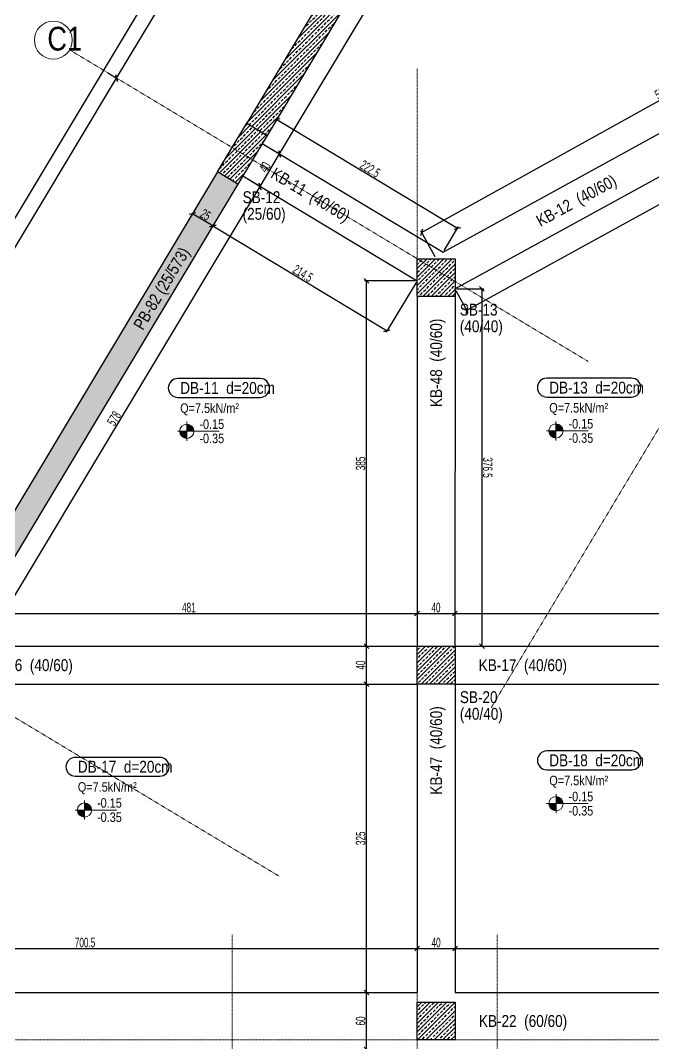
# Model space of a CAD drawing. Header units: millimetres. Extents: x -267 to 94375, y 6431 to 10838.
# Drawn here: x 58283 to 58950, y 7633 to 8711 of the extents above; entities that cross this region are included whole.
import ezdxf

# ---------------------------------------------------------------- set-up
doc = ezdxf.new("R2010")
doc.units = ezdxf.units.MM
doc.header["$LTSCALE"] = 0.0001
doc.linetypes.add('DASHED', pattern=[19.05, 12.7, -6.35])
for name, color, linetype, lineweight in [('AKS BALONU (BEYKENT)', 7, 'Continuous', 20), ('AKS CIZGISI (BEYKENT)', 252, 'DASHED', 20), ('AKS NO (BEYKENT)', 3, 'Continuous', 20), ('AKS OLCU (BEYKENT)', 200, 'Continuous', 20), ('DOSEME ISMI (BEYKENT)', 9, 'Continuous', 20), ('DOSEME PAFTA (BEYKENT)', 3, 'Continuous', 20), ('KIRIS (BEYKENT)', 2, 'Continuous', 30), ('KIRIS ISMI (BEYKENT)', 40, 'Continuous', 20), ('KOLON (BEYKENT)', 3, 'Continuous', 30), ('KOLON ISMI (BEYKENT)', 91, 'Continuous', 20), ('KOT CIZGI (BEYKENT)', 120, 'Continuous', 20), ('KOT YAZI (BEYKENT)', 7, 'Continuous', 20), ('OLCU (BEYKENT)', 14, 'Continuous', 20), ('PERDE (BEYKENT)', 6, 'Continuous', 30), ('PERDE ISMI (BEYKENT)', 240, 'Continuous', 20), ('TARAMA (BEYKENT)', 252, 'Continuous', 25), ('YAZI (BEYKENT)', 140, 'Continuous', 20)]:
    doc.layers.add(name, color=color, linetype=linetype, lineweight=lineweight)
doc.styles.add('DSMOLC-50', font='bahnschrift light condensed', dxfattribs={"width": 0.75, "height": 10})
doc.styles.add('KOT (BEYKENT)', font='')
doc.styles.add('YAZI (BEYKENT)', font='')
doc.styles.get('KOT (BEYKENT)').set_extended_font_data('Bahnschrift Light Condensed')
doc.styles.get('YAZI (BEYKENT)').set_extended_font_data('Bahnschrift Light Condensed')
doc.dimstyles.new('DSMOLC-50', dxfattribs={"dimtxt": 10, "dimasz": 5, "dimexe": 2, "dimexo": 2, "dimgap": 1, "dimtad": 1, "dimdec": 1, "dimrnd": 0.5, "dimzin": 12, "dimdsep": 46, "dimtxsty": 'DSMOLC-50', "dimblk": 'OBLIQUE', "dimblk1": 'OBLIQUE', "dimblk2": 'OBLIQUE', "dimcen": 0, "dimclrt": 7, "dimadec": 0, "dimazin": 0, "dimtfac": 1, "dimtdec": 4, "dimtix": 1, "dimtmove": 2, "dimatfit": 3, "dimfxl": 1, "dimtzin": 0, "dimarcsym": 0})
pattern_1 = [(45, (56234.0714, 6088.7264), (-4.419417, 4.419417), []), (45, (56238.491, 6088.7264), (-4.419417, 4.419417), [3.125, -1.5625])]

# ---------------------------------------------------------------- blocks, each defined once
blk = doc.blocks.new('_Oblique')
at = {"color": 0, "linetype": 'ByBlock', "lineweight": -2}
blk.add_line((-0.5, -0.5), (0.5, 0.5), dxfattribs=at)
blk = doc.blocks.new('*D1006')
at = {"layer": 'AKS OLCU (BEYKENT)', "color": 0, "lineweight": -2, "transparency": 16777216}
for p, q in [((58058.4, 8107.8), (58384.1, 8650.4)), ((58375.6, 8655.5), (58385.8, 8649.3)), ((58049.8, 8112.9), (58060.1, 8106.8))]:
    blk.add_line(p, q, dxfattribs=at)
at = {"layer": 'DEFPOINTS', "color": 0, "lineweight": -3, "transparency": 16777216}
for p in [(58373.8, 8656.6), (58384.1, 8650.4), (58048.1, 8114)]:
    blk.add_point(p, dxfattribs=at)
at = {"layer": 'AKS OLCU (BEYKENT)', "color": 0, "lineweight": -2, "transparency": 16777216, "xscale": 5, "yscale": 5, "zscale": 5}
for p, rotation in [((58384.1, 8650.4), 59.02034631151752), ((58058.4, 8107.8), 239.0203463115175)]:
    blk.add_blockref('_Oblique', p, dxfattribs=dict(at, rotation=rotation))
at = {"layer": 'AKS OLCU (BEYKENT)', "color": 7, "transparency": 16777216, "insert": (58216, 8382.2), "char_height": 10, "attachment_point": 5, "rotation": 59.0203, "style": 'DSMOLC-50'}
blk.add_mtext('633', dxfattribs=at)
blk = doc.blocks.new('*D1007')
at = {"layer": 'AKS OLCU (BEYKENT)', "color": 0, "lineweight": -2, "transparency": 16777216}
for p, q in [((58655, 9120.9), (58665.3, 9114.8)), ((58384.1, 8650.4), (58663.6, 9115.8)), ((58375.6, 8655.5), (58385.8, 8649.3))]:
    blk.add_line(p, q, dxfattribs=at)
at = {"layer": 'DEFPOINTS', "color": 0, "lineweight": -3, "transparency": 16777216}
for p in [(58653.3, 9122), (58663.6, 9115.8), (58373.8, 8656.6)]:
    blk.add_point(p, dxfattribs=at)
at = {"layer": 'AKS OLCU (BEYKENT)', "color": 0, "lineweight": -2, "transparency": 16777216, "xscale": 5, "yscale": 5, "zscale": 5}
for p, rotation in [((58663.6, 9115.8), 59.02034631151752), ((58384.1, 8650.4), 239.0203463115175)]:
    blk.add_blockref('_Oblique', p, dxfattribs=dict(at, rotation=rotation))
at = {"layer": 'AKS OLCU (BEYKENT)', "color": 7, "transparency": 16777216, "insert": (58518.6, 8886.2), "char_height": 10, "attachment_point": 5, "rotation": 59.0203, "style": 'DSMOLC-50'}
blk.add_mtext('543', dxfattribs=at)
blk = doc.blocks.new('*D1008')
at = {"layer": 'AKS OLCU (BEYKENT)', "color": 0, "lineweight": -2, "transparency": 16777216}
for p, q in [((57749.8, 7624.9), (58649.8, 9124)), ((58651.6, 9123), (58648.1, 9125.1)), ((57751.5, 7623.9), (57748.1, 7625.9))]:
    blk.add_line(p, q, dxfattribs=at)
at = {"layer": 'DEFPOINTS', "color": 0, "lineweight": -3, "transparency": 16777216}
for p in [(58649.8, 9124), (58653.3, 9122), (57753.2, 7622.8)]:
    blk.add_point(p, dxfattribs=at)
at = {"layer": 'AKS OLCU (BEYKENT)', "color": 0, "lineweight": -2, "transparency": 16777216, "xscale": 5, "yscale": 5, "zscale": 5}
for p, rotation in [((58649.8, 9124), 59.02034631151752), ((57749.8, 7624.9), 239.0203463115175)]:
    blk.add_blockref('_Oblique', p, dxfattribs=dict(at, rotation=rotation))
at = {"layer": 'AKS OLCU (BEYKENT)', "color": 7, "transparency": 16777216, "insert": (58194.6, 8377.6), "char_height": 10, "attachment_point": 5, "rotation": 59.0203, "style": 'DSMOLC-50'}
blk.add_mtext('1748.5', dxfattribs=at)
blk = doc.blocks.new('*D1012')
at = {"layer": 'AKS OLCU (BEYKENT)', "color": 0, "lineweight": -2, "transparency": 16777216}
for p, q in [((58867.8, 9179.7), (58869.8, 9183.2)), ((58868.8, 9181.4), (60592, 8146.8)), ((60591, 8145.1), (60593.1, 8148.5))]:
    blk.add_line(p, q, dxfattribs=at)
at = {"layer": 'DEFPOINTS', "color": 0, "lineweight": -3, "transparency": 16777216}
for p in [(58866.7, 9178), (60590, 8143.4), (60592, 8146.8)]:
    blk.add_point(p, dxfattribs=at)
at = {"layer": 'AKS OLCU (BEYKENT)', "color": 0, "lineweight": -2, "transparency": 16777216, "xscale": 5, "yscale": 5, "zscale": 5}
for p, rotation in [((58868.8, 9181.4), 149.0196979855974), ((60592, 8146.8), 329.0196979855974)]:
    blk.add_blockref('_Oblique', p, dxfattribs=dict(at, rotation=rotation))
at = {"layer": 'AKS OLCU (BEYKENT)', "color": 7, "transparency": 16777216, "insert": (59733.6, 8669.4), "char_height": 10, "attachment_point": 5, "rotation": 329.0197, "style": 'DSMOLC-50'}
blk.add_mtext('2010', dxfattribs=at)
blk = doc.blocks.new('*D1210')
at = {"layer": 'DEFPOINTS', "color": 0, "transparency": 16777216}
for p in [(58701, 7745.3), (58701, 7733.3), (58000.5, 7686.8)]:
    blk.add_point(p, dxfattribs=at)
at = {"layer": 'OLCU (BEYKENT)', "color": 0, "lineweight": -2, "transparency": 16777216}
for p, q in [((58701, 7743.3), (58701, 7731.3)), ((58000.5, 7688.8), (58000.5, 7735.3)), ((58000.5, 7733.3), (58701, 7733.3))]:
    blk.add_line(p, q, dxfattribs=at)
at = {"layer": 'OLCU (BEYKENT)', "color": 0, "lineweight": -2, "transparency": 16777216, "xscale": 5, "yscale": 5, "zscale": 5, "rotation": 180}
blk.add_blockref('_Oblique', (58000.5, 7733.3), dxfattribs=at)
at = {"layer": 'OLCU (BEYKENT)', "color": 0, "lineweight": -2, "transparency": 16777216, "xscale": 5, "yscale": 5, "zscale": 5}
blk.add_blockref('_Oblique', (58701, 7733.3), dxfattribs=at)
at = {"layer": 'OLCU (BEYKENT)', "color": 7, "transparency": 16777216, "insert": (58350.8, 7739.4), "char_height": 10, "attachment_point": 5, "style": 'DSMOLC-50'}
blk.add_mtext('700.5', dxfattribs=at)
blk = doc.blocks.new('*D1211')
at = {"layer": 'DEFPOINTS', "color": 0, "transparency": 16777216}
for p in [(58701, 7745.3), (58741, 7745.3), (58741, 7733.3)]:
    blk.add_point(p, dxfattribs=at)
at = {"layer": 'OLCU (BEYKENT)', "color": 0, "lineweight": -2, "transparency": 16777216}
for p, q in [((58701, 7743.3), (58701, 7731.3)), ((58741, 7743.3), (58741, 7731.3)), ((58701, 7733.3), (58741, 7733.3))]:
    blk.add_line(p, q, dxfattribs=at)
at = {"layer": 'OLCU (BEYKENT)', "color": 0, "lineweight": -2, "transparency": 16777216, "xscale": 5, "yscale": 5, "zscale": 5, "rotation": 180}
blk.add_blockref('_Oblique', (58701, 7733.3), dxfattribs=at)
at = {"layer": 'OLCU (BEYKENT)', "color": 0, "lineweight": -2, "transparency": 16777216, "xscale": 5, "yscale": 5, "zscale": 5}
blk.add_blockref('_Oblique', (58741, 7733.3), dxfattribs=at)
at = {"layer": 'OLCU (BEYKENT)', "color": 7, "transparency": 16777216, "insert": (58721, 7739.4), "char_height": 10, "attachment_point": 5, "style": 'DSMOLC-50'}
blk.add_mtext('40', dxfattribs=at)
blk = doc.blocks.new('*D1212')
at = {"layer": 'DEFPOINTS', "color": 0, "transparency": 16777216}
for p in [(58741, 7745.3), (59241, 7745.3), (59241, 7733.3)]:
    blk.add_point(p, dxfattribs=at)
at = {"layer": 'OLCU (BEYKENT)', "color": 0, "lineweight": -2, "transparency": 16777216}
for p, q in [((58741, 7743.3), (58741, 7731.3)), ((59241, 7743.3), (59241, 7731.3)), ((58741, 7733.3), (59241, 7733.3))]:
    blk.add_line(p, q, dxfattribs=at)
at = {"layer": 'OLCU (BEYKENT)', "color": 0, "lineweight": -2, "transparency": 16777216, "xscale": 5, "yscale": 5, "zscale": 5, "rotation": 180}
blk.add_blockref('_Oblique', (58741, 7733.3), dxfattribs=at)
at = {"layer": 'OLCU (BEYKENT)', "color": 0, "lineweight": -2, "transparency": 16777216, "xscale": 5, "yscale": 5, "zscale": 5}
blk.add_blockref('_Oblique', (59241, 7733.3), dxfattribs=at)
at = {"layer": 'OLCU (BEYKENT)', "color": 7, "transparency": 16777216, "insert": (58991, 7739.4), "char_height": 10, "attachment_point": 5, "style": 'DSMOLC-50'}
blk.add_mtext('500', dxfattribs=at)
blk = doc.blocks.new('*D1230')
at = {"layer": 'DEFPOINTS', "color": 0, "transparency": 16777216}
for p in [(58700.9, 8098.2), (58700.9, 8086.2), (58219.7, 8051.8)]:
    blk.add_point(p, dxfattribs=at)
at = {"layer": 'OLCU (BEYKENT)', "color": 0, "lineweight": -2, "transparency": 16777216}
for p, q in [((58219.7, 8053.8), (58219.7, 8088.2)), ((58219.7, 8086.2), (58700.9, 8086.2)), ((58700.9, 8096.2), (58700.9, 8084.2))]:
    blk.add_line(p, q, dxfattribs=at)
at = {"layer": 'OLCU (BEYKENT)', "color": 0, "lineweight": -2, "transparency": 16777216, "xscale": 5, "yscale": 5, "zscale": 5, "rotation": 180}
blk.add_blockref('_Oblique', (58219.7, 8086.2), dxfattribs=at)
at = {"layer": 'OLCU (BEYKENT)', "color": 0, "lineweight": -2, "transparency": 16777216, "xscale": 5, "yscale": 5, "zscale": 5}
blk.add_blockref('_Oblique', (58700.9, 8086.2), dxfattribs=at)
at = {"layer": 'OLCU (BEYKENT)', "color": 7, "transparency": 16777216, "insert": (58460.3, 8092.4), "char_height": 10, "attachment_point": 5, "style": 'DSMOLC-50'}
blk.add_mtext('481', dxfattribs=at)
blk = doc.blocks.new('*D1231')
at = {"layer": 'DEFPOINTS', "color": 0, "transparency": 16777216}
for p in [(58700.9, 8098.2), (58740.9, 8098.2), (58740.9, 8086.2)]:
    blk.add_point(p, dxfattribs=at)
at = {"layer": 'OLCU (BEYKENT)', "color": 0, "lineweight": -2, "transparency": 16777216}
for p, q in [((58700.9, 8096.2), (58700.9, 8084.2)), ((58700.9, 8086.2), (58740.9, 8086.2)), ((58740.9, 8096.2), (58740.9, 8084.2))]:
    blk.add_line(p, q, dxfattribs=at)
at = {"layer": 'OLCU (BEYKENT)', "color": 0, "lineweight": -2, "transparency": 16777216, "xscale": 5, "yscale": 5, "zscale": 5, "rotation": 180}
blk.add_blockref('_Oblique', (58700.9, 8086.2), dxfattribs=at)
at = {"layer": 'OLCU (BEYKENT)', "color": 0, "lineweight": -2, "transparency": 16777216, "xscale": 5, "yscale": 5, "zscale": 5}
blk.add_blockref('_Oblique', (58740.9, 8086.2), dxfattribs=at)
at = {"layer": 'OLCU (BEYKENT)', "color": 7, "transparency": 16777216, "insert": (58720.9, 8092.4), "char_height": 10, "attachment_point": 5, "style": 'DSMOLC-50'}
blk.add_mtext('40', dxfattribs=at)
blk = doc.blocks.new('*D1232')
at = {"layer": 'DEFPOINTS', "color": 0, "transparency": 16777216}
for p in [(58740.9, 8098.2), (59241, 8098.2), (59241, 8086.2)]:
    blk.add_point(p, dxfattribs=at)
at = {"layer": 'OLCU (BEYKENT)', "color": 0, "lineweight": -2, "transparency": 16777216}
for p, q in [((58740.9, 8096.2), (58740.9, 8084.2)), ((58740.9, 8086.2), (59241, 8086.2)), ((59241, 8096.2), (59241, 8084.2))]:
    blk.add_line(p, q, dxfattribs=at)
at = {"layer": 'OLCU (BEYKENT)', "color": 0, "lineweight": -2, "transparency": 16777216, "xscale": 5, "yscale": 5, "zscale": 5, "rotation": 180}
blk.add_blockref('_Oblique', (58740.9, 8086.2), dxfattribs=at)
at = {"layer": 'OLCU (BEYKENT)', "color": 0, "lineweight": -2, "transparency": 16777216, "xscale": 5, "yscale": 5, "zscale": 5}
blk.add_blockref('_Oblique', (59241, 8086.2), dxfattribs=at)
at = {"layer": 'OLCU (BEYKENT)', "color": 7, "transparency": 16777216, "insert": (58991, 8092.4), "char_height": 10, "attachment_point": 5, "style": 'DSMOLC-50'}
blk.add_mtext('500', dxfattribs=at)
blk = doc.blocks.new('*D1236')
at = {"layer": 'DEFPOINTS', "color": 0, "transparency": 16777216}
for p in [(58559, 8617), (58743.6, 8492.2), (58728.4, 8467)]:
    blk.add_point(p, dxfattribs=at)
at = {"layer": 'OLCU (BEYKENT)', "color": 0, "lineweight": -2, "transparency": 16777216}
for p, q in [((58558, 8615.3), (58551.8, 8605)), ((58552.9, 8606.7), (58743.6, 8492.2)), ((58729.5, 8468.7), (58744.6, 8493.9))]:
    blk.add_line(p, q, dxfattribs=at)
at = {"layer": 'OLCU (BEYKENT)', "color": 0, "lineweight": -2, "transparency": 16777216, "xscale": 5, "yscale": 5, "zscale": 5}
for p, rotation in [((58552.9, 8606.7), 149.0196539782532), ((58743.6, 8492.2), 329.0196539782533)]:
    blk.add_blockref('_Oblique', p, dxfattribs=dict(at, rotation=rotation))
at = {"layer": 'OLCU (BEYKENT)', "color": 7, "transparency": 16777216, "insert": (58651.4, 8554.7), "char_height": 10, "attachment_point": 5, "rotation": 329.0197, "style": 'DSMOLC-50'}
blk.add_mtext('222.5', dxfattribs=at)
blk = doc.blocks.new('*D1238')
at = {"layer": 'DEFPOINTS', "color": 0, "transparency": 16777216}
for p in [(58759.8, 8951.4), (59233.5, 8744.4), (59193.2, 8677.2)]:
    blk.add_point(p, dxfattribs=at)
at = {"layer": 'OLCU (BEYKENT)', "color": 0, "lineweight": -2, "transparency": 16777216}
for p, q in [((58758.8, 8949.7), (58752.6, 8939.4)), ((58753.6, 8941.1), (59193.2, 8677.2)), ((59232.5, 8742.7), (59192.1, 8675.5))]:
    blk.add_line(p, q, dxfattribs=at)
at = {"layer": 'OLCU (BEYKENT)', "color": 0, "lineweight": -2, "transparency": 16777216, "xscale": 5, "yscale": 5, "zscale": 5}
for p, rotation in [((58753.6, 8941.1), 149.0195698134206), ((59193.2, 8677.2), 329.0195698134207)]:
    blk.add_blockref('_Oblique', p, dxfattribs=dict(at, rotation=rotation))
at = {"layer": 'OLCU (BEYKENT)', "color": 7, "transparency": 16777216, "insert": (58976.5, 8814.4), "char_height": 10, "attachment_point": 5, "rotation": 329.0196, "style": 'DSMOLC-50'}
blk.add_mtext('512.5', dxfattribs=at)
blk = doc.blocks.new('*D1278')
at = {"layer": 'DEFPOINTS', "color": 0, "transparency": 16777216}
for p in [(58635.6, 7686.8), (58647.6, 7686.8), (58635.6, 7626.8)]:
    blk.add_point(p, dxfattribs=at)
at = {"layer": 'OLCU (BEYKENT)', "color": 0, "lineweight": -2, "transparency": 16777216}
for p, q in [((58637.6, 7686.8), (58649.6, 7686.8)), ((58647.6, 7626.8), (58647.6, 7686.8)), ((58637.6, 7626.8), (58649.6, 7626.8))]:
    blk.add_line(p, q, dxfattribs=at)
at = {"layer": 'OLCU (BEYKENT)', "color": 0, "lineweight": -2, "transparency": 16777216, "xscale": 5, "yscale": 5, "zscale": 5}
for p, rotation in [((58647.6, 7686.8), 90), ((58647.6, 7626.8), 270)]:
    blk.add_blockref('_Oblique', p, dxfattribs=dict(at, rotation=rotation))
at = {"layer": 'OLCU (BEYKENT)', "color": 7, "transparency": 16777216, "insert": (58641.5, 7656.8), "char_height": 10, "attachment_point": 5, "rotation": 90, "style": 'DSMOLC-50'}
blk.add_mtext('60', dxfattribs=at)
blk = doc.blocks.new('*D1279')
at = {"layer": 'DEFPOINTS', "color": 0, "transparency": 16777216}
for p in [(58635.6, 8011.8), (58647.6, 8011.8), (58635.6, 7686.8)]:
    blk.add_point(p, dxfattribs=at)
at = {"layer": 'OLCU (BEYKENT)', "color": 0, "lineweight": -2, "transparency": 16777216}
for p, q in [((58637.6, 8011.8), (58649.6, 8011.8)), ((58647.6, 7686.8), (58647.6, 8011.8)), ((58637.6, 7686.8), (58649.6, 7686.8))]:
    blk.add_line(p, q, dxfattribs=at)
at = {"layer": 'OLCU (BEYKENT)', "color": 0, "lineweight": -2, "transparency": 16777216, "xscale": 5, "yscale": 5, "zscale": 5}
for p, rotation in [((58647.6, 8011.8), 90), ((58647.6, 7686.8), 270)]:
    blk.add_blockref('_Oblique', p, dxfattribs=dict(at, rotation=rotation))
at = {"layer": 'OLCU (BEYKENT)', "color": 7, "transparency": 16777216, "insert": (58641.5, 7849.3), "char_height": 10, "attachment_point": 5, "rotation": 90, "style": 'DSMOLC-50'}
blk.add_mtext('325', dxfattribs=at)
blk = doc.blocks.new('*D1280')
at = {"layer": 'DEFPOINTS', "color": 0, "transparency": 16777216}
for p in [(58635.6, 8051.8), (58647.6, 8051.8), (58635.6, 8011.8)]:
    blk.add_point(p, dxfattribs=at)
at = {"layer": 'OLCU (BEYKENT)', "color": 0, "lineweight": -2, "transparency": 16777216}
for p, q in [((58637.6, 8051.8), (58649.6, 8051.8)), ((58647.6, 8011.8), (58647.6, 8051.8)), ((58637.6, 8011.8), (58649.6, 8011.8))]:
    blk.add_line(p, q, dxfattribs=at)
at = {"layer": 'OLCU (BEYKENT)', "color": 0, "lineweight": -2, "transparency": 16777216, "xscale": 5, "yscale": 5, "zscale": 5}
for p, rotation in [((58647.6, 8051.8), 90), ((58647.6, 8011.8), 270)]:
    blk.add_blockref('_Oblique', p, dxfattribs=dict(at, rotation=rotation))
at = {"layer": 'OLCU (BEYKENT)', "color": 7, "transparency": 16777216, "insert": (58641.5, 8031.8), "char_height": 10, "attachment_point": 5, "rotation": 90, "style": 'DSMOLC-50'}
blk.add_mtext('40', dxfattribs=at)
blk = doc.blocks.new('*D1281')
at = {"layer": 'DEFPOINTS', "color": 0, "transparency": 16777216}
for p in [(58647.6, 8436.8), (58700.9, 8436.8), (58635.6, 8051.8)]:
    blk.add_point(p, dxfattribs=at)
at = {"layer": 'OLCU (BEYKENT)', "color": 0, "lineweight": -2, "transparency": 16777216}
for p, q in [((58698.9, 8436.8), (58645.6, 8436.8)), ((58647.6, 8051.8), (58647.6, 8436.8)), ((58637.6, 8051.8), (58649.6, 8051.8))]:
    blk.add_line(p, q, dxfattribs=at)
at = {"layer": 'OLCU (BEYKENT)', "color": 0, "lineweight": -2, "transparency": 16777216, "xscale": 5, "yscale": 5, "zscale": 5}
for p, rotation in [((58647.6, 8436.8), 90), ((58647.6, 8051.8), 270)]:
    blk.add_blockref('_Oblique', p, dxfattribs=dict(at, rotation=rotation))
at = {"layer": 'OLCU (BEYKENT)', "color": 7, "transparency": 16777216, "insert": (58641.5, 8244.3), "char_height": 10, "attachment_point": 5, "rotation": 90, "style": 'DSMOLC-50'}
blk.add_mtext('385', dxfattribs=at)
blk = doc.blocks.new('*D1326')
at = {"layer": 'DEFPOINTS', "color": 0, "transparency": 16777216}
for p in [(58517.1, 8547.2), (58535.4, 8536.2), (58219.7, 8051.8)]:
    blk.add_point(p, dxfattribs=at)
at = {"layer": 'OLCU (BEYKENT)', "color": 0, "lineweight": -2, "transparency": 16777216}
for p, q in [((58518.8, 8546.2), (58537.1, 8535.2)), ((58238, 8040.8), (58535.4, 8536.2)), ((58221.4, 8050.7), (58239.7, 8039.8))]:
    blk.add_line(p, q, dxfattribs=at)
at = {"layer": 'OLCU (BEYKENT)', "color": 0, "lineweight": -2, "transparency": 16777216, "xscale": 5, "yscale": 5, "zscale": 5}
for p, rotation in [((58535.4, 8536.2), 59.02000301593679), ((58238, 8040.8), 239.0200030159368)]:
    blk.add_blockref('_Oblique', p, dxfattribs=dict(at, rotation=rotation))
at = {"layer": 'OLCU (BEYKENT)', "color": 7, "transparency": 16777216, "insert": (58381.4, 8291.7), "char_height": 10, "attachment_point": 5, "rotation": 59.02, "style": 'DSMOLC-50'}
blk.add_mtext('578', dxfattribs=at)
blk = doc.blocks.new('*D1327')
at = {"layer": 'DEFPOINTS', "color": 0, "transparency": 16777216}
for p in [(58537.7, 8581.5), (58556, 8570.5), (58517.1, 8547.2)]:
    blk.add_point(p, dxfattribs=at)
at = {"layer": 'OLCU (BEYKENT)', "color": 0, "lineweight": -2, "transparency": 16777216}
for p, q in [((58539.4, 8580.4), (58557.7, 8569.5)), ((58535.4, 8536.2), (58556, 8570.5)), ((58518.8, 8546.2), (58537.1, 8535.2))]:
    blk.add_line(p, q, dxfattribs=at)
at = {"layer": 'OLCU (BEYKENT)', "color": 0, "lineweight": -2, "transparency": 16777216, "xscale": 5, "yscale": 5, "zscale": 5}
for p, rotation in [((58556, 8570.5), 59.02000301593679), ((58535.4, 8536.2), 239.0200030159368)]:
    blk.add_blockref('_Oblique', p, dxfattribs=dict(at, rotation=rotation))
at = {"layer": 'OLCU (BEYKENT)', "color": 7, "transparency": 16777216, "insert": (58540.5, 8556.5), "char_height": 10, "attachment_point": 5, "rotation": 59.02, "style": 'DSMOLC-50'}
blk.add_mtext('40', dxfattribs=at)
blk = doc.blocks.new('*D1328')
at = {"layer": 'DEFPOINTS', "color": 0, "transparency": 16777216}
for p in [(58797, 9006.5), (58812.2, 8997.3), (58537.7, 8581.5)]:
    blk.add_point(p, dxfattribs=at)
at = {"layer": 'OLCU (BEYKENT)', "color": 0, "lineweight": -2, "transparency": 16777216}
for p, q in [((58798.7, 9005.5), (58814, 8996.3)), ((58556, 8570.5), (58812.2, 8997.3)), ((58539.4, 8580.4), (58557.7, 8569.5))]:
    blk.add_line(p, q, dxfattribs=at)
at = {"layer": 'OLCU (BEYKENT)', "color": 0, "lineweight": -2, "transparency": 16777216, "xscale": 5, "yscale": 5, "zscale": 5}
for p, rotation in [((58812.2, 8997.3), 59.02000301593679), ((58556, 8570.5), 239.0200030159368)]:
    blk.add_blockref('_Oblique', p, dxfattribs=dict(at, rotation=rotation))
at = {"layer": 'OLCU (BEYKENT)', "color": 7, "transparency": 16777216, "insert": (58678.9, 8787.1), "char_height": 10, "attachment_point": 5, "rotation": 59.02, "style": 'DSMOLC-50'}
blk.add_mtext('498', dxfattribs=at)
blk = doc.blocks.new('*D1330')
at = {"layer": 'DEFPOINTS', "color": 0, "transparency": 16777216}
for p in [(59218.2, 8772), (59233.5, 8744.4), (58721, 8460.1)]:
    blk.add_point(p, dxfattribs=at)
at = {"layer": 'OLCU (BEYKENT)', "color": 0, "lineweight": -2, "transparency": 16777216}
for p, q in [((58705.7, 8487.7), (59218.2, 8772)), ((59232.5, 8746.2), (59217.2, 8773.8)), ((58720.1, 8461.9), (58704.8, 8489.5))]:
    blk.add_line(p, q, dxfattribs=at)
at = {"layer": 'OLCU (BEYKENT)', "color": 0, "lineweight": -2, "transparency": 16777216, "xscale": 5, "yscale": 5, "zscale": 5}
for p, rotation in [((59218.2, 8772), 29.02181432955367), ((58705.7, 8487.7), 209.0218143295536)]:
    blk.add_blockref('_Oblique', p, dxfattribs=dict(at, rotation=rotation))
at = {"layer": 'OLCU (BEYKENT)', "color": 7, "transparency": 16777216, "insert": (58959, 8635.2), "char_height": 10, "attachment_point": 5, "rotation": 29.0218, "style": 'DSMOLC-50'}
blk.add_mtext('586', dxfattribs=at)
blk = doc.blocks.new('*D1331')
at = {"layer": 'DEFPOINTS', "color": 0, "transparency": 16777216}
for p in [(59241, 8702.9), (59253.3, 8680.6), (58741, 8428.3)]:
    blk.add_point(p, dxfattribs=at)
at = {"layer": 'OLCU (BEYKENT)', "color": 0, "lineweight": -2, "transparency": 16777216}
for p, q in [((59242, 8701.2), (59254.3, 8678.8)), ((58753.3, 8405.9), (59253.3, 8680.6)), ((58742, 8426.5), (58754.3, 8404.1))]:
    blk.add_line(p, q, dxfattribs=at)
at = {"layer": 'OLCU (BEYKENT)', "color": 0, "lineweight": -2, "transparency": 16777216, "xscale": 5, "yscale": 5, "zscale": 5}
for p, rotation in [((59253.3, 8680.6), 28.78220314364548), ((58753.3, 8405.9), 208.7822031436455)]:
    blk.add_blockref('_Oblique', p, dxfattribs=dict(at, rotation=rotation))
at = {"layer": 'OLCU (BEYKENT)', "color": 7, "transparency": 16777216, "insert": (59000.4, 8548.6), "char_height": 10, "attachment_point": 5, "rotation": 28.7822, "style": 'DSMOLC-50'}
blk.add_mtext('570.5', dxfattribs=at)
blk = doc.blocks.new('*D1332')
at = {"layer": 'DEFPOINTS', "color": 0, "transparency": 16777216}
for p in [(58740.9, 8428.2), (58741, 8051.8), (58769.4, 8051.8)]:
    blk.add_point(p, dxfattribs=at)
at = {"layer": 'OLCU (BEYKENT)', "color": 0, "lineweight": -2, "transparency": 16777216}
for p, q in [((58742.9, 8428.2), (58771.3, 8428.2)), ((58769.3, 8428.2), (58769.4, 8051.8)), ((58743, 8051.8), (58771.4, 8051.8))]:
    blk.add_line(p, q, dxfattribs=at)
at = {"layer": 'OLCU (BEYKENT)', "color": 0, "lineweight": -2, "transparency": 16777216, "xscale": 5, "yscale": 5, "zscale": 5}
for p, rotation in [((58769.3, 8428.2), 90.01519574964794), ((58769.4, 8051.8), 270.0151957496479)]:
    blk.add_blockref('_Oblique', p, dxfattribs=dict(at, rotation=rotation))
at = {"layer": 'OLCU (BEYKENT)', "color": 7, "transparency": 16777216, "insert": (58775.4, 8240), "char_height": 10, "attachment_point": 5, "rotation": 270.0152, "style": 'DSMOLC-50'}
blk.add_mtext('376.5', dxfattribs=at)
blk = doc.blocks.new('*D1333')
at = {"layer": 'DEFPOINTS', "color": 0, "transparency": 16777216}
for p in [(58517, 8547.2), (58700.9, 8436.8), (58669.3, 8384.2)]:
    blk.add_point(p, dxfattribs=at)
at = {"layer": 'OLCU (BEYKENT)', "color": 0, "lineweight": -2, "transparency": 16777216}
for p, q in [((58516, 8545.5), (58484.4, 8492.9)), ((58485.5, 8494.6), (58669.3, 8384.2)), ((58699.9, 8435.1), (58668.3, 8382.5))]:
    blk.add_line(p, q, dxfattribs=at)
at = {"layer": 'OLCU (BEYKENT)', "color": 0, "lineweight": -2, "transparency": 16777216, "xscale": 5, "yscale": 5, "zscale": 5}
for p, rotation in [((58485.5, 8494.6), 149.0195660460184), ((58669.3, 8384.2), 329.0195660460184)]:
    blk.add_blockref('_Oblique', p, dxfattribs=dict(at, rotation=rotation))
at = {"layer": 'OLCU (BEYKENT)', "color": 7, "transparency": 16777216, "insert": (58580.5, 8444.6), "char_height": 10, "attachment_point": 5, "rotation": 329.0196, "style": 'DSMOLC-50'}
blk.add_mtext('214.5', dxfattribs=at)
blk = doc.blocks.new('*D1373')
at = {"layer": 'DEFPOINTS', "color": 0, "transparency": 16777216}
for p in [(58517, 8547.2), (58472.6, 8521.6), (58464.1, 8507.4)]:
    blk.add_point(p, dxfattribs=at)
at = {"layer": 'OLCU (BEYKENT)', "color": 0, "lineweight": -2, "transparency": 16777216}
for p, q in [((58516, 8545.5), (58484.4, 8492.9)), ((58471.6, 8519.9), (58463.1, 8505.7)), ((58485.5, 8494.6), (58464.1, 8507.4))]:
    blk.add_line(p, q, dxfattribs=at)
at = {"layer": 'OLCU (BEYKENT)', "color": 0, "lineweight": -2, "transparency": 16777216, "xscale": 5, "yscale": 5, "zscale": 5}
for p, rotation in [((58464.1, 8507.4), 149.0195660460184), ((58485.5, 8494.6), 329.0195660460184)]:
    blk.add_blockref('_Oblique', p, dxfattribs=dict(at, rotation=rotation))
at = {"layer": 'OLCU (BEYKENT)', "color": 7, "transparency": 16777216, "insert": (58477.9, 8506.3), "char_height": 10, "attachment_point": 5, "rotation": 329.0196, "style": 'DSMOLC-50'}
blk.add_mtext('25', dxfattribs=at)

msp = doc.modelspace()

# ---------------------------------------------------------------- hatches: boundary and pattern name
at = {"layer": 'KOT CIZGI (BEYKENT)'}
h = msp.add_hatch(color=256, dxfattribs=at)
h.dxf.hatch_style = 1
h.paths.add_polyline_path([(58458.21, 8285.77), (58458.21, 8278.27), (58465.71, 8278.27, 0.4142136)])
h = msp.add_hatch(color=256, dxfattribs=at)
h.dxf.hatch_style = 1
h.paths.add_polyline_path([(58847.43, 8286.12), (58847.43, 8278.62), (58854.93, 8278.62, 0.4142136)])
h = msp.add_hatch(color=256, dxfattribs=at)
h.dxf.hatch_style = 1
h.paths.add_polyline_path([(58458.21, 8278.27), (58450.71, 8278.27, 0.4142136), (58458.21, 8270.77)])
h = msp.add_hatch(color=256, dxfattribs=at)
h.dxf.hatch_style = 1
h.paths.add_polyline_path([(58847.43, 8278.62), (58839.93, 8278.62, 0.4142136), (58847.43, 8271.12)])
h = msp.add_hatch(color=256, dxfattribs=at)
h.dxf.hatch_style = 1
h.paths.add_polyline_path([(58847.48, 7893.32), (58847.48, 7885.82), (58854.98, 7885.82, 0.4142136)])
h = msp.add_hatch(color=256, dxfattribs=at)
h.dxf.hatch_style = 1
h.paths.add_polyline_path([(58350.28, 7886.57), (58350.28, 7879.07), (58357.78, 7879.07, 0.4142136)])
h = msp.add_hatch(color=256, dxfattribs=at)
h.dxf.hatch_style = 1
h.paths.add_polyline_path([(58847.48, 7885.82), (58839.98, 7885.82, 0.4142136), (58847.48, 7878.32)])
h = msp.add_hatch(color=256, dxfattribs=at)
h.dxf.hatch_style = 1
h.paths.add_polyline_path([(58350.28, 7879.07), (58342.78, 7879.07, 0.4142136), (58350.28, 7871.57)])
at = {"layer": 'TARAMA (BEYKENT)'}
h = msp.add_hatch(dxfattribs=at)
h.set_pattern_fill('ANSI33', color=256, style=0, pattern_type=0)
h.set_pattern_definition([(45, (56203.1875, 6037.2853), (-4.419417, 4.419417), []), (45, (56207.607, 6037.2853), (-4.419417, 4.419417), [3.125, -1.5625])])
h.paths.add_polyline_path([(58754.55, 8991.18), (58775.98, 8978.31), (58542.88, 8590.06), (58521.44, 8602.93)])
h = msp.add_hatch(dxfattribs=at)
h.set_pattern_fill('ANSI33', color=256, style=0, pattern_type=0)
h.set_pattern_definition(pattern_1)
h.paths.add_polyline_path([(58521.44, 8602.93), (58542.88, 8590.06), (58511.99, 8538.62), (58490.56, 8551.49)], flags=0)
h = msp.add_hatch(dxfattribs=at)
h.set_pattern_fill('ANSI33', color=256, style=0, pattern_type=0)
h.set_pattern_definition([(45, (56203.185, 6037.287), (-4.419417, 4.419417), []), (45, (56207.6045, 6037.287), (-4.419417, 4.419417), [3.125, -1.5625])])
h.paths.add_polyline_path([(58490.56, 8551.49), (58511.99, 8538.62), (58217.12, 8047.48), (58195.69, 8060.35)])
h = msp.add_hatch(dxfattribs=at)
h.set_pattern_fill('ANSI33', color=256, style=0, pattern_type=0)
h.set_pattern_definition(pattern_1)
h.paths.add_polyline_path([(58701.04, 8460.12), (58741.04, 8460.12), (58741.04, 8420.12), (58701.04, 8420.12)], flags=0)
h = msp.add_hatch(dxfattribs=at)
h.set_pattern_fill('ANSI33', color=256, style=0, pattern_type=0)
h.set_pattern_definition(pattern_1)
h.paths.add_polyline_path([(58701.04, 8051.77), (58741.04, 8051.77), (58741.04, 8011.77), (58701.04, 8011.77)], flags=0)
h = msp.add_hatch(dxfattribs=at)
h.set_pattern_fill('ANSI33', color=256, style=0, pattern_type=0)
h.set_pattern_definition(pattern_1)
h.paths.add_polyline_path([(58701.04, 7676.77), (58741.04, 7676.77), (58741.04, 7636.77), (58701.04, 7636.77)], flags=0)

# ---------------------------------------------------------------- linework, layer by layer
at = {"layer": 'AKS BALONU (BEYKENT)'}
msp.add_circle((58317.38, 8690.45), 20, dxfattribs=at)
at = {"layer": 'AKS CIZGISI (BEYKENT)'}
for p, q in [((58888.4, 9214.09), (58317.93, 8263.92)), ((59349.65, 8937.16), (58779.18, 7986.98)), ((58334.53, 8680.16), (58881.47, 8351.77)), ((58701.04, 6731.77), (58701.04, 8660.8)), ((58008.77, 8137.58), (58555.72, 7809.2)), ((58588.02, 8051.77), (64471.03, 8051.77)), ((58506, 6731.77, 0), (58506, 7748.07, 0)), ((58785.43, 6731.77, 0), (58785.43, 7748.07, 0)), ((58085.37, 7636.77), (64471.03, 7636.77))]:
    msp.add_line(p, q, dxfattribs=at)
at = {"layer": 'DOSEME PAFTA (BEYKENT)', "lineweight": -3}
for points in [[(58837.71, 8314.34), (58927.01, 8314.34, 1), (58927.01, 8334.12), (58837.71, 8334.12, 1)], [(58448.49, 8313.98), (58535.54, 8313.98, 1), (58535.54, 8333.77), (58448.49, 8333.77, 1)], [(58837.76, 7921.54), (58927.31, 7921.54, 1), (58927.31, 7941.33), (58837.76, 7941.33, 1)], [(58340.56, 7914.78), (58429.58, 7914.78, 1), (58429.58, 7934.57), (58340.56, 7934.57, 1)]]:
    msp.add_lwpolyline(points, format="xyb", close=True, dxfattribs=at)
at = {"layer": 'KIRIS (BEYKENT)'}
for p, q in [((58728.43, 8466.99), (59233.5, 8744.44)), ((58740.94, 8428.21), (59241.04, 8702.94)), ((58537.64, 8581.53), (58728.43, 8466.99)), ((58517.05, 8547.24), (58700.94, 8436.83)), ((58700.94, 8420.12), (58700.94, 8051.87)), ((58741.04, 8420.12), (58740.94, 8051.87)), ((58219.69, 8051.77), (58700.94, 8051.77)), ((58740.94, 8051.77), (59241.04, 8051.77)), ((58195.56, 8011.77), (58700.94, 8011.77)), ((58700.94, 8011.87), (58701.04, 7686.77)), ((58741.04, 8011.77), (59241.04, 8011.77)), ((58741.04, 8011.77), (58741.04, 7686.77)), ((58000.53, 7686.77), (58701.04, 7686.77)), ((58741.04, 7686.77), (59241.04, 7686.77))]:
    msp.add_line(p, q, dxfattribs=at)
at = {"layer": 'KOLON (BEYKENT)'}
for points in [[(58521.44, 8602.93), (58542.88, 8590.06), (58511.99, 8538.62), (58490.56, 8551.49)], [(58701.04, 8460.12), (58741.04, 8460.12), (58741.04, 8420.12), (58701.04, 8420.12)], [(58701.04, 8051.77), (58741.04, 8051.77), (58741.04, 8011.77), (58701.04, 8011.77)], [(58701.04, 7676.77), (58741.04, 7676.77), (58741.04, 7636.77), (58701.04, 7636.77)]]:
    msp.add_lwpolyline(points, close=True, dxfattribs=at)
at = {"layer": 'KOT CIZGI (BEYKENT)'}
for p, q in [((58458.21, 8288.27), (58458.21, 8268.27)), ((58847.43, 8288.62), (58847.43, 8268.62)), ((58448.21, 8278.27), (58492.24, 8278.27)), ((58837.43, 8278.62), (58881.45, 8278.62)), ((58847.48, 7895.82), (58847.48, 7875.82)), ((58350.28, 7889.07), (58350.28, 7869.07)), ((58837.48, 7885.82), (58881.5, 7885.82)), ((58340.28, 7879.07), (58384.3, 7879.07))]:
    msp.add_line(p, q, dxfattribs=at)
for centre in [(58458.21, 8278.27), (58847.43, 8278.62), (58847.48, 7885.82), (58350.28, 7879.07)]:
    msp.add_circle(centre, 7.5, dxfattribs=at)
at = {"layer": 'PERDE (BEYKENT)'}
for p, q in [((58754.6, 8991.27), (58521.44, 8602.93)), ((58776.02, 8978.4), (58542.87, 8590.06)), ((58490.56, 8551.49), (58195.68, 8060.36)), ((58511.98, 8538.62), (58217.11, 8047.49))]:
    msp.add_line(p, q, dxfattribs=at)

# ---------------------------------------------------------------- texts
at = {"layer": 'AKS NO (BEYKENT)', "style": 'YAZI (BEYKENT)'}
msp.add_text('C1', height=25, dxfattribs=at).set_placement((58311.07, 8679.45))
at = {"layer": 'DOSEME ISMI (BEYKENT)', "style": 'YAZI (BEYKENT)'}
for s, p in [('DB-11  d=20cm', (58451.13, 8317.64)), ('DB-13  d=20cm', (58840.35, 8317.99)), ('DB-18  d=20cm', (58840.4, 7925.2)), ('DB-17  d=20cm', (58343.2, 7918.44))]:
    msp.add_text(s, height=12.5, dxfattribs=at).set_placement(p)
at = {"layer": 'KIRIS ISMI (BEYKENT)', "style": 'YAZI (BEYKENT)'}
for s, rotation, p in [('KB-11  (40/60)', 329.01956, (58545.56, 8546.15)), ('KB-12  (40/60)', 28.78144, (58831.09, 8493.43)), ('KB-48  (40/60)', 90, (58727.29, 8303.77)), ('KB-47  (40/60)', 90, (58727.29, 7895.33))]:
    msp.add_text(s, height=12.5, rotation=rotation, dxfattribs=at).set_placement(p)
for s, p in [('KB-16  (40/60)', (58244.85, 8025.52)), ('KB-17  (40/60)', (58765.94, 8025.52)), ('KB-22  (60/60)', (58766.14, 7650.52))]:
    msp.add_text(s, height=12.5, dxfattribs=at).set_placement(p)
at = {"layer": 'KOLON ISMI (BEYKENT)', "style": 'YAZI (BEYKENT)'}
for s, p in [('SB-12', (58516.99, 8518.62)), ('(25/60)', (58516.99, 8501.12)), ('SB-13', (58746.04, 8400.12)), ('(40/40)', (58746.04, 8382.62)), ('SB-20', (58746.04, 7991.77)), ('(40/40)', (58746.04, 7974.27))]:
    msp.add_text(s, height=12.5, dxfattribs=at).set_placement(p)
at = {"layer": 'KOT YAZI (BEYKENT)', "style": 'KOT (BEYKENT)'}
for s, p in [(' -0.15', (58468.21, 8280.77)), (' -0.15', (58857.43, 8281.12)), (' -0.35', (58468.21, 8265.77)), (' -0.35', (58857.43, 8266.12)), (' -0.15', (58857.48, 7888.32)), (' -0.15', (58360.28, 7881.57)), (' -0.35', (58857.48, 7873.32)), (' -0.35', (58360.28, 7866.57))]:
    msp.add_text(s, height=10, dxfattribs=at).set_placement(p)
at = {"layer": 'PERDE ISMI (BEYKENT)', "style": 'YAZI (BEYKENT)'}
msp.add_text('PB-82 (25/573)', height=12.5, rotation=59.01964, dxfattribs=at).set_placement((58411.8, 8383.89))
at = {"layer": 'YAZI (BEYKENT)', "style": 'YAZI (BEYKENT)'}
for p in [(58451.13, 8297.64), (58840.35, 8297.99), (58840.4, 7905.2), (58343.2, 7898.44)]:
    msp.add_text('Q=7.5kN/m²', height=10, dxfattribs=at).set_placement(p)

# ---------------------------------------------------------------- dimensions: what is measured, and where the dimension line sits
at = {"layer": 'AKS OLCU (BEYKENT)'}
for base, p1, p2, angle, picture, middle in [((60592.05, 8146.81), (58866.74, 9178.01), (60589.99, 8143.38), 329.0197, '*D1012', (59733.57, 8669.36)), ((58649.84, 9124.03), (57753.22, 7622.84), (58653.27, 9121.97), 59.02035, '*D1008', (58194.58, 8377.61)), ((58663.56, 9115.79), (58373.84, 8656.55), (58653.27, 9121.97), 59.02035, '*D1007', (58518.61, 8886.23)), ((58384.1312, 8650.377), (58048.0921, 8113.9769), (58373.843, 8656.5538), 59.02035, '*D1006', (58216.0232, 8382.2301))]:
    dim = msp.add_linear_dim(base=base, p1=p1, p2=p2, angle=angle, dimstyle='DSMOLC-50', dxfattribs=at)
    dim.commit()
    dim.dimension.update_dxf_attribs({"geometry": picture, "text_midpoint": middle})
at = {"layer": 'OLCU (BEYKENT)'}
for base, p1, p2, angle, picture, middle in [((58812.24, 8997.35), (58537.72, 8581.48), (58796.98, 9006.51), 239.02, '*D1328', (58678.88, 8787.07)), ((59193.15, 8677.24), (58759.82, 8951.41), (59233.5, 8744.44), 329.01957, '*D1238', (58976.54, 8814.41)), ((58743.57, 8492.2), (58559.03, 8616.99), (58728.43, 8466.99), 329.01965, '*D1236', (58651.35, 8554.69)), ((58555.98, 8570.52), (58517.13, 8547.18), (58537.72, 8581.48), 239.02, '*D1327', (58540.45, 8556.51)), ((58535.39, 8536.22), (58219.69, 8051.77), (58517.13, 8547.18), 239.02, '*D1326', (58381.44, 8291.66)), ((58464.1, 8507.43), (58517.05, 8547.24), (58472.6, 8521.58), 149.01957, '*D1373', (58477.92, 8506.25)), ((58647.59, 8436.83), (58635.59, 8051.77), (58700.94, 8436.83), 90, '*D1281', (58641.48, 8244.3)), ((58647.59, 8051.77), (58635.59, 8011.77), (58635.59, 8051.77), 90, '*D1280', (58641.48, 8031.77)), ((58647.59, 8011.77), (58635.59, 7686.77), (58635.59, 8011.77), 90, '*D1279', (58641.48, 7849.27)), ((58701.02, 7733.33), (58000.53, 7686.77), (58701.02, 7745.33), 0, '*D1210', (58350.78, 7739.43)), ((58741.04, 7733.33), (58701.02, 7745.33), (58741.04, 7745.33), 0, '*D1211', (58721.03, 7739.43)), ((59241.04, 7733.33), (58741.04, 7745.33), (59241.04, 7745.33), 0, '*D1212', (58991.04, 7739.43)), ((58647.59, 7686.77), (58635.59, 7626.77), (58635.59, 7686.77), 90, '*D1278', (58641.48, 7656.77))]:
    dim = msp.add_linear_dim(base=base, p1=p1, p2=p2, angle=angle, dimstyle='DSMOLC-50', dxfattribs=at)
    dim.commit()
    dim.dimension.update_dxf_attribs({"geometry": picture, "text_midpoint": middle})
for p1, p2, distance, picture, middle in [((58721.04, 8460.12), (59233.49, 8744.43), 31.56, '*D1330', (58958.99, 8635.21)), ((58741.04, 8428.27), (59241.04, 8702.94), -25.52, '*D1331', (59000.39, 8548.59)), ((58517.05, 8547.24), (58700.94, 8436.83), -61.38, '*D1333', (58580.54, 8444.64)), ((58740.94, 8428.21), (58741.04, 8051.77), 28.33, '*D1332', (58775.42, 8240))]:
    dim = msp.add_aligned_dim(p1=p1, p2=p2, distance=distance, dimstyle='DSMOLC-50', dxfattribs=at)
    dim.commit()
    dim.dimension.update_dxf_attribs({"geometry": picture, "text_midpoint": middle})
for base, p1, p2, picture, middle in [((58700.9362, 8086.2477), (58219.6911, 8051.772), (58700.9362, 8098.2477), '*D1230', (58460.3136, 8092.3509)), ((58740.95, 8086.25), (58700.94, 8098.25), (58740.95, 8098.25), '*D1231', (58720.94, 8092.35)), ((59241.04, 8086.25), (58740.95, 8098.25), (59241.04, 8098.25), '*D1232', (58990.99, 8092.35))]:
    dim = msp.add_linear_dim(base=base, p1=p1, p2=p2, dimstyle='DSMOLC-50', dxfattribs=at)
    dim.commit()
    dim.dimension.update_dxf_attribs({"geometry": picture, "text_midpoint": middle})

doc.saveas('drawing.dxf')
